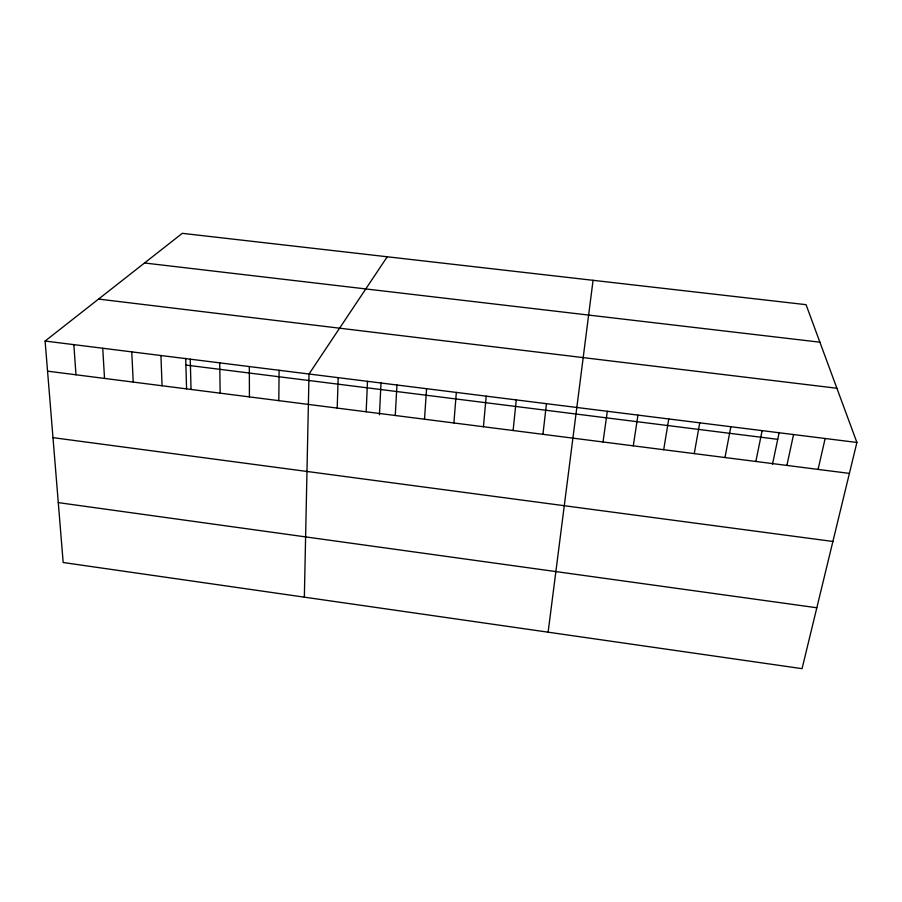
<?xml version="1.0" encoding="UTF-8"?>
<svg xmlns="http://www.w3.org/2000/svg" width="902" height="902" viewBox="0 0 902 902"><rect width="100%" height="100%" fill="white"/><g stroke="black" fill="none" stroke-linecap="round" stroke-linejoin="round"><path stroke-width="1.35" d="M278.819 400.646L279.101 370.282M304.346 597.158L309.014 374.014L387.24 256.777M337.201 408.087L338.182 377.667M366.167 411.786L367.497 381.32M379.449 414.807L381.027 382.719M395.268 415.495L396.959 385.007M424.515 419.216L426.567 388.706M453.898 422.97L456.322 392.426M483.427 426.736L486.223 396.158M513.114 430.513L516.271 399.913M542.936 434.313L546.465 403.69M548.123 632.189L593.065 280.308M603.021 441.98L607.317 411.289M633.283 445.836L637.962 415.112M663.692 449.715L668.765 418.968M694.258 453.605L699.726 422.835M724.982 457.528L730.846 426.725M755.853 461.463L762.122 430.626M772.484 464.282L779.181 432.441M786.882 465.421L793.557 434.55M818.069 469.39L825.15 438.507M856.9 442.465L802.058 668.664L63.174 562.51L45.1 341.046L182.305 233.336L806.05 304.673L856.9 442.465L45.1 341.046M144.523 262.989L819.895 342.185M98.566 299.081L836.898 388.255M185.902 365.073L777.738 439.342M47.558 371.162L849.402 473.392M52.981 437.65L832.896 541.471M58.292 502.617L816.817 607.756M73.851 344.643L75.971 374.781M102.738 348.251L104.531 378.423M131.76 351.87L133.225 382.087M160.939 355.523L162.056 385.763M185.722 358.32L186.556 388.818M190.254 359.176L191.032 389.45M219.727 362.863L220.156 393.171M249.335 366.562L249.414 396.903"/></g></svg>
